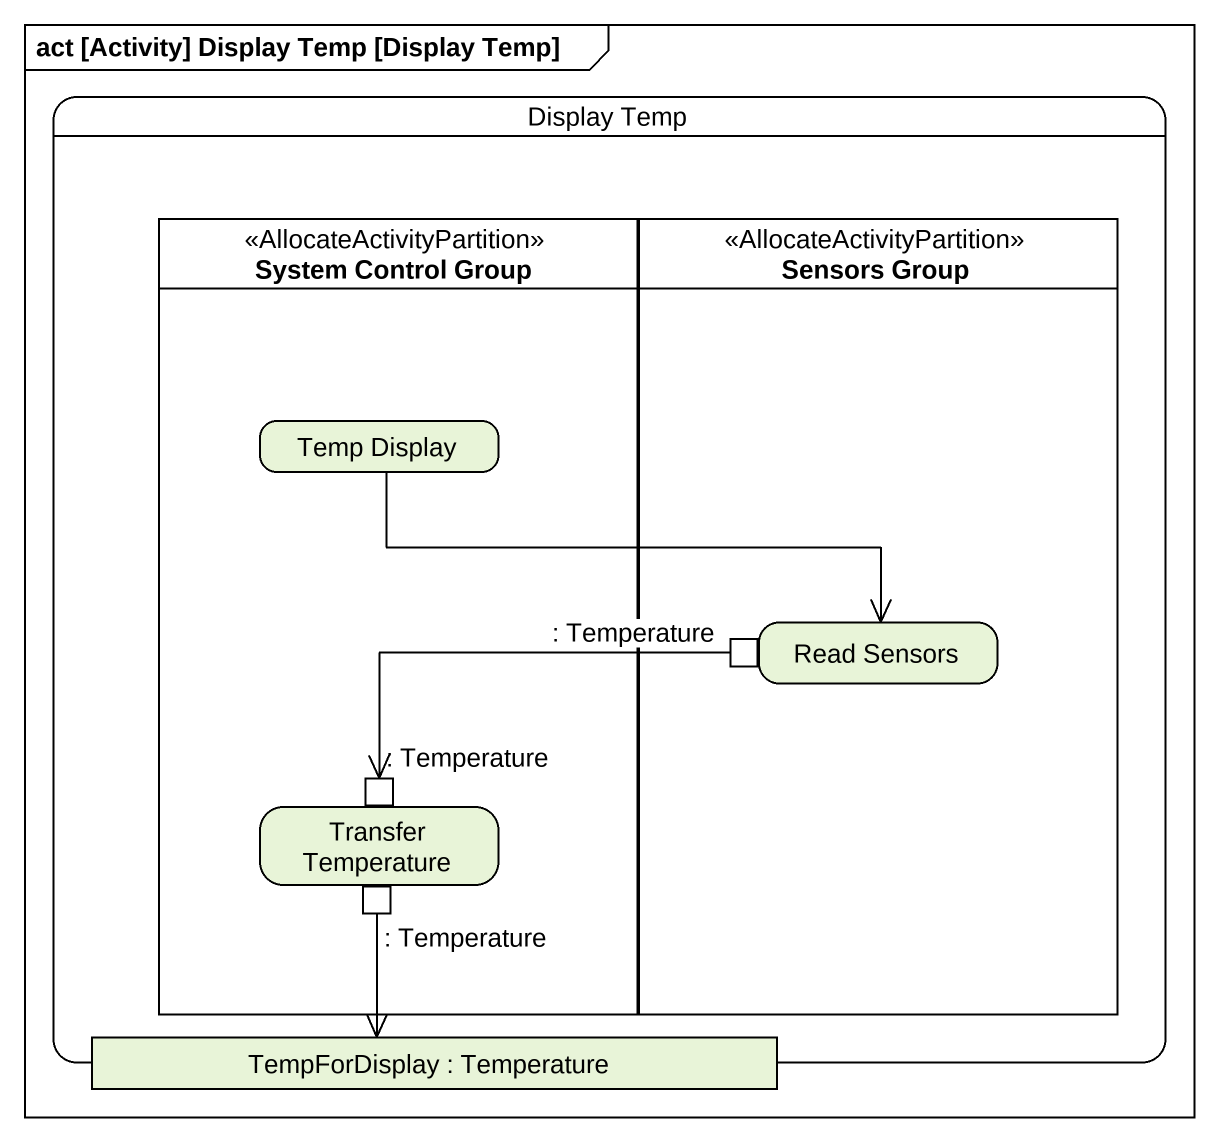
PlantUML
@startuml
mainframe act [Activity] Display Temp [Display Temp]
hide empty description
state "Display Temp" as Display_Temp {
  state "System Control Group" as System_Control_Group <<AllocateActivityPartition>> {
    state "Temp Display" as Temp_Display
    state "Transfer Temperature" as Transfer_Temperature {
      state ": Temperature" as Temperature_2 <<inputPin>>
      state ": Temperature" as Temperature_3 <<outputPin>>
    }
  }
  state "Sensors Group" as Sensors_Group <<AllocateActivityPartition>> {
    state "Read Sensors" as Read_Sensors {
      state ": Temperature" as Temperature <<outputPin>>
    }
  }
  state "TempForDisplay : Temperature" as TempForDisplay <<object>>
}
Temp_Display -right-> Read_Sensors
Temperature -left-> Temperature_2
Temperature_3 --> TempForDisplay
@enduml
